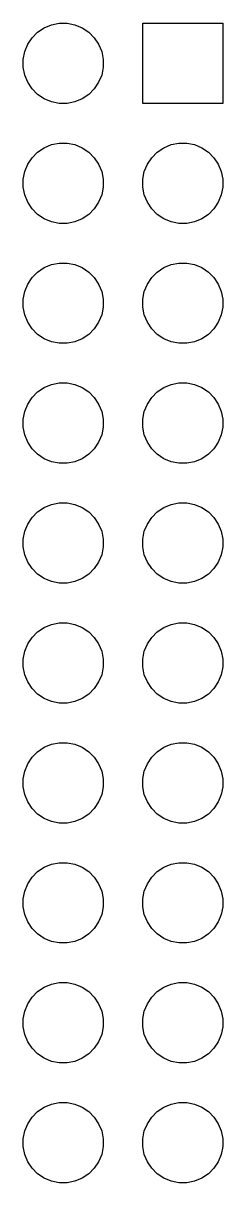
# Model space of a CAD drawing. Extents: x -21.7 to 6.2, y -6.5 to -0.8.
# Drawn here: x 3.807 to 3.973, y -6.473 to -5.507 of the extents above; entities that cross this region are included whole.
import ezdxf

# ---------------------------------------------------------------- set-up
doc = ezdxf.new("R2010")
doc.units = 0
doc.header["$MEASUREMENT"] = 0
doc.layers.add('BLACK', color=7, linetype='Continuous')

msp = doc.modelspace()

# ---------------------------------------------------------------- linework, layer by layer
at = {"layer": 'BLACK', "linetype": 'Continuous'}
for p, q in [((3.81867, -5.51401), (3.82415, -5.51034)), ((3.82415, -5.51034), (3.83024, -5.50782)), ((3.83024, -5.50782), (3.8367, -5.50654)), ((3.8367, -5.50654), (3.8433, -5.50654)), ((3.8433, -5.50654), (3.84976, -5.50782)), ((3.84976, -5.50782), (3.85585, -5.51034)), ((3.85585, -5.51034), (3.86133, -5.51401)), ((3.90654, -5.57346), (3.90654, -5.50654)), ((3.90654, -5.50654), (3.97346, -5.50654)), ((3.97346, -5.50654), (3.97346, -5.57346)), ((3.81034, -5.52415), (3.81401, -5.51867)), ((3.81401, -5.51867), (3.81867, -5.51401)), ((3.86133, -5.51401), (3.86599, -5.51867)), ((3.86599, -5.51867), (3.86966, -5.52415)), ((3.80654, -5.5367), (3.80782, -5.53024)), ((3.80782, -5.53024), (3.81034, -5.52415)), ((3.86966, -5.52415), (3.87218, -5.53024)), ((3.87218, -5.53024), (3.87346, -5.5367)), ((3.80654, -5.5433), (3.80654, -5.5367)), ((3.87346, -5.5367), (3.87346, -5.5433)), ((3.80782, -5.54976), (3.80654, -5.5433)), ((3.81034, -5.55585), (3.80782, -5.54976)), ((3.87218, -5.54976), (3.86966, -5.55585)), ((3.87346, -5.5433), (3.87218, -5.54976)), ((3.81401, -5.56133), (3.81034, -5.55585)), ((3.86966, -5.55585), (3.86599, -5.56133)), ((3.81867, -5.56599), (3.81401, -5.56133)), ((3.82415, -5.56966), (3.81867, -5.56599)), ((3.86133, -5.56599), (3.85585, -5.56966)), ((3.86599, -5.56133), (3.86133, -5.56599)), ((3.83024, -5.57218), (3.82415, -5.56966)), ((3.8367, -5.57346), (3.83024, -5.57218)), ((3.8433, -5.57346), (3.8367, -5.57346)), ((3.84976, -5.57218), (3.8433, -5.57346)), ((3.85585, -5.56966), (3.84976, -5.57218)), ((3.97346, -5.57346), (3.90654, -5.57346)), ((3.82415, -5.61034), (3.83024, -5.60782)), ((3.83024, -5.60782), (3.8367, -5.60654)), ((3.8367, -5.60654), (3.8433, -5.60654)), ((3.8433, -5.60654), (3.84976, -5.60782)), ((3.84976, -5.60782), (3.85585, -5.61034)), ((3.92415, -5.61034), (3.93024, -5.60782)), ((3.93024, -5.60782), (3.9367, -5.60654)), ((3.9367, -5.60654), (3.9433, -5.60654)), ((3.9433, -5.60654), (3.94976, -5.60782)), ((3.94976, -5.60782), (3.95585, -5.61034)), ((3.81401, -5.61867), (3.81867, -5.61401)), ((3.81867, -5.61401), (3.82415, -5.61034)), ((3.85585, -5.61034), (3.86133, -5.61401)), ((3.86133, -5.61401), (3.86599, -5.61867)), ((3.91401, -5.61867), (3.91867, -5.61401)), ((3.91867, -5.61401), (3.92415, -5.61034)), ((3.95585, -5.61034), (3.96133, -5.61401)), ((3.96133, -5.61401), (3.96599, -5.61867)), ((3.80782, -5.63024), (3.81034, -5.62415)), ((3.81034, -5.62415), (3.81401, -5.61867)), ((3.86599, -5.61867), (3.86966, -5.62415)), ((3.86966, -5.62415), (3.87218, -5.63024)), ((3.90782, -5.63024), (3.91034, -5.62415)), ((3.91034, -5.62415), (3.91401, -5.61867)), ((3.96599, -5.61867), (3.96966, -5.62415)), ((3.96966, -5.62415), (3.97218, -5.63024)), ((3.80654, -5.6367), (3.80782, -5.63024)), ((3.80654, -5.6433), (3.80654, -5.6367)), ((3.87218, -5.63024), (3.87346, -5.6367)), ((3.87346, -5.6367), (3.87346, -5.6433)), ((3.90654, -5.6367), (3.90782, -5.63024)), ((3.90654, -5.6433), (3.90654, -5.6367)), ((3.97218, -5.63024), (3.97346, -5.6367)), ((3.97346, -5.6367), (3.97346, -5.6433)), ((3.80782, -5.64976), (3.80654, -5.6433)), ((3.87346, -5.6433), (3.87218, -5.64976)), ((3.90782, -5.64976), (3.90654, -5.6433)), ((3.97346, -5.6433), (3.97218, -5.64976)), ((3.81034, -5.65585), (3.80782, -5.64976)), ((3.81401, -5.66133), (3.81034, -5.65585)), ((3.86966, -5.65585), (3.86599, -5.66133)), ((3.87218, -5.64976), (3.86966, -5.65585)), ((3.91034, -5.65585), (3.90782, -5.64976)), ((3.91401, -5.66133), (3.91034, -5.65585)), ((3.96966, -5.65585), (3.96599, -5.66133)), ((3.97218, -5.64976), (3.96966, -5.65585)), ((3.81867, -5.66599), (3.81401, -5.66133)), ((3.82415, -5.66966), (3.81867, -5.66599)), ((3.86133, -5.66599), (3.85585, -5.66966)), ((3.86599, -5.66133), (3.86133, -5.66599)), ((3.91867, -5.66599), (3.91401, -5.66133)), ((3.92415, -5.66966), (3.91867, -5.66599)), ((3.96133, -5.66599), (3.95585, -5.66966)), ((3.96599, -5.66133), (3.96133, -5.66599)), ((3.83024, -5.67218), (3.82415, -5.66966)), ((3.8367, -5.67346), (3.83024, -5.67218)), ((3.8433, -5.67346), (3.8367, -5.67346)), ((3.84976, -5.67218), (3.8433, -5.67346)), ((3.85585, -5.66966), (3.84976, -5.67218)), ((3.93024, -5.67218), (3.92415, -5.66966)), ((3.9367, -5.67346), (3.93024, -5.67218)), ((3.9433, -5.67346), (3.9367, -5.67346)), ((3.94976, -5.67218), (3.9433, -5.67346)), ((3.95585, -5.66966), (3.94976, -5.67218)), ((3.81401, -5.71867), (3.81867, -5.71401)), ((3.81867, -5.71401), (3.82415, -5.71034)), ((3.82415, -5.71034), (3.83024, -5.70782)), ((3.83024, -5.70782), (3.8367, -5.70654)), ((3.8367, -5.70654), (3.8433, -5.70654)), ((3.8433, -5.70654), (3.84976, -5.70782)), ((3.84976, -5.70782), (3.85585, -5.71034)), ((3.85585, -5.71034), (3.86133, -5.71401)), ((3.86133, -5.71401), (3.86599, -5.71867)), ((3.91401, -5.71867), (3.91867, -5.71401)), ((3.91867, -5.71401), (3.92415, -5.71034)), ((3.92415, -5.71034), (3.93024, -5.70782)), ((3.93024, -5.70782), (3.9367, -5.70654)), ((3.9367, -5.70654), (3.9433, -5.70654)), ((3.9433, -5.70654), (3.94976, -5.70782)), ((3.94976, -5.70782), (3.95585, -5.71034)), ((3.95585, -5.71034), (3.96133, -5.71401)), ((3.96133, -5.71401), (3.96599, -5.71867)), ((3.80782, -5.73024), (3.81034, -5.72415)), ((3.81034, -5.72415), (3.81401, -5.71867)), ((3.86599, -5.71867), (3.86966, -5.72415)), ((3.86966, -5.72415), (3.87218, -5.73024)), ((3.90782, -5.73024), (3.91034, -5.72415)), ((3.91034, -5.72415), (3.91401, -5.71867)), ((3.96599, -5.71867), (3.96966, -5.72415)), ((3.96966, -5.72415), (3.97218, -5.73024)), ((3.80654, -5.7367), (3.80782, -5.73024)), ((3.87218, -5.73024), (3.87346, -5.7367)), ((3.90654, -5.7367), (3.90782, -5.73024)), ((3.97218, -5.73024), (3.97346, -5.7367)), ((3.80654, -5.7433), (3.80654, -5.7367)), ((3.80782, -5.74976), (3.80654, -5.7433)), ((3.87346, -5.7433), (3.87218, -5.74976)), ((3.87346, -5.7367), (3.87346, -5.7433)), ((3.90654, -5.7433), (3.90654, -5.7367)), ((3.90782, -5.74976), (3.90654, -5.7433)), ((3.97346, -5.7433), (3.97218, -5.74976)), ((3.97346, -5.7367), (3.97346, -5.7433)), ((3.81034, -5.75585), (3.80782, -5.74976)), ((3.87218, -5.74976), (3.86966, -5.75585)), ((3.91034, -5.75585), (3.90782, -5.74976)), ((3.97218, -5.74976), (3.96966, -5.75585)), ((3.81401, -5.76133), (3.81034, -5.75585)), ((3.81867, -5.76599), (3.81401, -5.76133)), ((3.86599, -5.76133), (3.86133, -5.76599)), ((3.86966, -5.75585), (3.86599, -5.76133)), ((3.91401, -5.76133), (3.91034, -5.75585)), ((3.91867, -5.76599), (3.91401, -5.76133)), ((3.96599, -5.76133), (3.96133, -5.76599)), ((3.96966, -5.75585), (3.96599, -5.76133)), ((3.82415, -5.76966), (3.81867, -5.76599)), ((3.83024, -5.77218), (3.82415, -5.76966)), ((3.8367, -5.77346), (3.83024, -5.77218)), ((3.84976, -5.77218), (3.8433, -5.77346)), ((3.85585, -5.76966), (3.84976, -5.77218)), ((3.86133, -5.76599), (3.85585, -5.76966)), ((3.92415, -5.76966), (3.91867, -5.76599)), ((3.93024, -5.77218), (3.92415, -5.76966)), ((3.9367, -5.77346), (3.93024, -5.77218)), ((3.94976, -5.77218), (3.9433, -5.77346)), ((3.95585, -5.76966), (3.94976, -5.77218)), ((3.96133, -5.76599), (3.95585, -5.76966)), ((3.8433, -5.77346), (3.8367, -5.77346)), ((3.9433, -5.77346), (3.9367, -5.77346)), ((3.81867, -5.81401), (3.82415, -5.81034)), ((3.82415, -5.81034), (3.83024, -5.80782)), ((3.83024, -5.80782), (3.8367, -5.80654)), ((3.8367, -5.80654), (3.8433, -5.80654)), ((3.8433, -5.80654), (3.84976, -5.80782)), ((3.84976, -5.80782), (3.85585, -5.81034)), ((3.85585, -5.81034), (3.86133, -5.81401)), ((3.91867, -5.81401), (3.92415, -5.81034)), ((3.92415, -5.81034), (3.93024, -5.80782)), ((3.93024, -5.80782), (3.9367, -5.80654)), ((3.9367, -5.80654), (3.9433, -5.80654)), ((3.9433, -5.80654), (3.94976, -5.80782)), ((3.94976, -5.80782), (3.95585, -5.81034)), ((3.95585, -5.81034), (3.96133, -5.81401)), ((3.81034, -5.82415), (3.81401, -5.81867)), ((3.81401, -5.81867), (3.81867, -5.81401)), ((3.86133, -5.81401), (3.86599, -5.81867)), ((3.86599, -5.81867), (3.86966, -5.82415)), ((3.91034, -5.82415), (3.91401, -5.81867)), ((3.91401, -5.81867), (3.91867, -5.81401)), ((3.96133, -5.81401), (3.96599, -5.81867)), ((3.96599, -5.81867), (3.96966, -5.82415)), ((3.80654, -5.8367), (3.80782, -5.83024)), ((3.80782, -5.83024), (3.81034, -5.82415)), ((3.86966, -5.82415), (3.87218, -5.83024)), ((3.87218, -5.83024), (3.87346, -5.8367)), ((3.90654, -5.8367), (3.90782, -5.83024)), ((3.90782, -5.83024), (3.91034, -5.82415)), ((3.96966, -5.82415), (3.97218, -5.83024)), ((3.97218, -5.83024), (3.97346, -5.8367)), ((3.80654, -5.8433), (3.80654, -5.8367)), ((3.87346, -5.8367), (3.87346, -5.8433)), ((3.90654, -5.8433), (3.90654, -5.8367)), ((3.97346, -5.8367), (3.97346, -5.8433)), ((3.80782, -5.84976), (3.80654, -5.8433)), ((3.81034, -5.85585), (3.80782, -5.84976)), ((3.87218, -5.84976), (3.86966, -5.85585)), ((3.87346, -5.8433), (3.87218, -5.84976)), ((3.90782, -5.84976), (3.90654, -5.8433)), ((3.91034, -5.85585), (3.90782, -5.84976)), ((3.97218, -5.84976), (3.96966, -5.85585)), ((3.97346, -5.8433), (3.97218, -5.84976)), ((3.81401, -5.86133), (3.81034, -5.85585)), ((3.86966, -5.85585), (3.86599, -5.86133)), ((3.91401, -5.86133), (3.91034, -5.85585)), ((3.96966, -5.85585), (3.96599, -5.86133)), ((3.81867, -5.86599), (3.81401, -5.86133)), ((3.82415, -5.86966), (3.81867, -5.86599)), ((3.86133, -5.86599), (3.85585, -5.86966)), ((3.86599, -5.86133), (3.86133, -5.86599)), ((3.91867, -5.86599), (3.91401, -5.86133)), ((3.92415, -5.86966), (3.91867, -5.86599)), ((3.96133, -5.86599), (3.95585, -5.86966)), ((3.96599, -5.86133), (3.96133, -5.86599)), ((3.83024, -5.87218), (3.82415, -5.86966)), ((3.8367, -5.87346), (3.83024, -5.87218)), ((3.8433, -5.87346), (3.8367, -5.87346)), ((3.84976, -5.87218), (3.8433, -5.87346)), ((3.85585, -5.86966), (3.84976, -5.87218)), ((3.93024, -5.87218), (3.92415, -5.86966)), ((3.9367, -5.87346), (3.93024, -5.87218)), ((3.9433, -5.87346), (3.9367, -5.87346)), ((3.94976, -5.87218), (3.9433, -5.87346)), ((3.95585, -5.86966), (3.94976, -5.87218)), ((3.82415, -5.91034), (3.83024, -5.90782)), ((3.83024, -5.90782), (3.8367, -5.90654)), ((3.8367, -5.90654), (3.8433, -5.90654)), ((3.8433, -5.90654), (3.84976, -5.90782)), ((3.84976, -5.90782), (3.85585, -5.91034)), ((3.92415, -5.91034), (3.93024, -5.90782)), ((3.93024, -5.90782), (3.9367, -5.90654)), ((3.9367, -5.90654), (3.9433, -5.90654)), ((3.9433, -5.90654), (3.94976, -5.90782)), ((3.94976, -5.90782), (3.95585, -5.91034)), ((3.81401, -5.91867), (3.81867, -5.91401)), ((3.81867, -5.91401), (3.82415, -5.91034)), ((3.85585, -5.91034), (3.86133, -5.91401)), ((3.86133, -5.91401), (3.86599, -5.91867)), ((3.91401, -5.91867), (3.91867, -5.91401)), ((3.91867, -5.91401), (3.92415, -5.91034)), ((3.95585, -5.91034), (3.96133, -5.91401)), ((3.96133, -5.91401), (3.96599, -5.91867)), ((3.80782, -5.93024), (3.81034, -5.92415)), ((3.81034, -5.92415), (3.81401, -5.91867)), ((3.86599, -5.91867), (3.86966, -5.92415)), ((3.86966, -5.92415), (3.87218, -5.93024)), ((3.90782, -5.93024), (3.91034, -5.92415)), ((3.91034, -5.92415), (3.91401, -5.91867)), ((3.96599, -5.91867), (3.96966, -5.92415)), ((3.96966, -5.92415), (3.97218, -5.93024)), ((3.80654, -5.9367), (3.80782, -5.93024)), ((3.80654, -5.9433), (3.80654, -5.9367)), ((3.87218, -5.93024), (3.87346, -5.9367)), ((3.87346, -5.9367), (3.87346, -5.9433)), ((3.90654, -5.9367), (3.90782, -5.93024)), ((3.90654, -5.9433), (3.90654, -5.9367)), ((3.97218, -5.93024), (3.97346, -5.9367)), ((3.97346, -5.9367), (3.97346, -5.9433)), ((3.80782, -5.94976), (3.80654, -5.9433)), ((3.87346, -5.9433), (3.87218, -5.94976)), ((3.90782, -5.94976), (3.90654, -5.9433)), ((3.97346, -5.9433), (3.97218, -5.94976)), ((3.81034, -5.95585), (3.80782, -5.94976)), ((3.81401, -5.96133), (3.81034, -5.95585)), ((3.86966, -5.95585), (3.86599, -5.96133)), ((3.87218, -5.94976), (3.86966, -5.95585)), ((3.91034, -5.95585), (3.90782, -5.94976)), ((3.91401, -5.96133), (3.91034, -5.95585)), ((3.96966, -5.95585), (3.96599, -5.96133)), ((3.97218, -5.94976), (3.96966, -5.95585)), ((3.81867, -5.96599), (3.81401, -5.96133)), ((3.86599, -5.96133), (3.86133, -5.96599)), ((3.91867, -5.96599), (3.91401, -5.96133)), ((3.96599, -5.96133), (3.96133, -5.96599)), ((3.82415, -5.96966), (3.81867, -5.96599)), ((3.83024, -5.97218), (3.82415, -5.96966)), ((3.8367, -5.97346), (3.83024, -5.97218)), ((3.8433, -5.97346), (3.8367, -5.97346)), ((3.84976, -5.97218), (3.8433, -5.97346)), ((3.85585, -5.96966), (3.84976, -5.97218)), ((3.86133, -5.96599), (3.85585, -5.96966)), ((3.92415, -5.96966), (3.91867, -5.96599)), ((3.93024, -5.97218), (3.92415, -5.96966)), ((3.9367, -5.97346), (3.93024, -5.97218)), ((3.9433, -5.97346), (3.9367, -5.97346)), ((3.94976, -5.97218), (3.9433, -5.97346)), ((3.95585, -5.96966), (3.94976, -5.97218)), ((3.96133, -5.96599), (3.95585, -5.96966)), ((3.81401, -6.01867), (3.81867, -6.01401)), ((3.81867, -6.01401), (3.82415, -6.01034)), ((3.82415, -6.01034), (3.83024, -6.00782)), ((3.83024, -6.00782), (3.8367, -6.00654)), ((3.8367, -6.00654), (3.8433, -6.00654)), ((3.8433, -6.00654), (3.84976, -6.00782)), ((3.84976, -6.00782), (3.85585, -6.01034)), ((3.85585, -6.01034), (3.86133, -6.01401)), ((3.86133, -6.01401), (3.86599, -6.01867)), ((3.91401, -6.01867), (3.91867, -6.01401)), ((3.91867, -6.01401), (3.92415, -6.01034)), ((3.92415, -6.01034), (3.93024, -6.00782)), ((3.93024, -6.00782), (3.9367, -6.00654)), ((3.9367, -6.00654), (3.9433, -6.00654)), ((3.9433, -6.00654), (3.94976, -6.00782)), ((3.94976, -6.00782), (3.95585, -6.01034)), ((3.95585, -6.01034), (3.96133, -6.01401)), ((3.96133, -6.01401), (3.96599, -6.01867)), ((3.81034, -6.02415), (3.81401, -6.01867)), ((3.86599, -6.01867), (3.86966, -6.02415)), ((3.91034, -6.02415), (3.91401, -6.01867)), ((3.96599, -6.01867), (3.96966, -6.02415)), ((3.80654, -6.0367), (3.80782, -6.03024)), ((3.80782, -6.03024), (3.81034, -6.02415)), ((3.86966, -6.02415), (3.87218, -6.03024)), ((3.87218, -6.03024), (3.87346, -6.0367)), ((3.90654, -6.0367), (3.90782, -6.03024)), ((3.90782, -6.03024), (3.91034, -6.02415)), ((3.96966, -6.02415), (3.97218, -6.03024)), ((3.97218, -6.03024), (3.97346, -6.0367)), ((3.80654, -6.0433), (3.80654, -6.0367)), ((3.87346, -6.0367), (3.87346, -6.0433)), ((3.90654, -6.0433), (3.90654, -6.0367)), ((3.97346, -6.0367), (3.97346, -6.0433)), ((3.80782, -6.04976), (3.80654, -6.0433)), ((3.81034, -6.05585), (3.80782, -6.04976)), ((3.87218, -6.04976), (3.86966, -6.05585)), ((3.87346, -6.0433), (3.87218, -6.04976)), ((3.90782, -6.04976), (3.90654, -6.0433)), ((3.91034, -6.05585), (3.90782, -6.04976)), ((3.97218, -6.04976), (3.96966, -6.05585)), ((3.97346, -6.0433), (3.97218, -6.04976)), ((3.81401, -6.06133), (3.81034, -6.05585)), ((3.81867, -6.06599), (3.81401, -6.06133)), ((3.86599, -6.06133), (3.86133, -6.06599)), ((3.86966, -6.05585), (3.86599, -6.06133)), ((3.91401, -6.06133), (3.91034, -6.05585)), ((3.91867, -6.06599), (3.91401, -6.06133)), ((3.96599, -6.06133), (3.96133, -6.06599)), ((3.96966, -6.05585), (3.96599, -6.06133)), ((3.82415, -6.06966), (3.81867, -6.06599)), ((3.83024, -6.07218), (3.82415, -6.06966)), ((3.8367, -6.07346), (3.83024, -6.07218)), ((3.84976, -6.07218), (3.8433, -6.07346)), ((3.85585, -6.06966), (3.84976, -6.07218)), ((3.86133, -6.06599), (3.85585, -6.06966)), ((3.92415, -6.06966), (3.91867, -6.06599)), ((3.93024, -6.07218), (3.92415, -6.06966)), ((3.9367, -6.07346), (3.93024, -6.07218)), ((3.94976, -6.07218), (3.9433, -6.07346)), ((3.95585, -6.06966), (3.94976, -6.07218)), ((3.96133, -6.06599), (3.95585, -6.06966)), ((3.8433, -6.07346), (3.8367, -6.07346)), ((3.9433, -6.07346), (3.9367, -6.07346)), ((3.81867, -6.11401), (3.82415, -6.11034)), ((3.82415, -6.11034), (3.83024, -6.10782)), ((3.83024, -6.10782), (3.8367, -6.10654)), ((3.8367, -6.10654), (3.8433, -6.10654)), ((3.8433, -6.10654), (3.84976, -6.10782)), ((3.84976, -6.10782), (3.85585, -6.11034)), ((3.85585, -6.11034), (3.86133, -6.11401)), ((3.91867, -6.11401), (3.92415, -6.11034)), ((3.92415, -6.11034), (3.93024, -6.10782)), ((3.93024, -6.10782), (3.9367, -6.10654)), ((3.9367, -6.10654), (3.9433, -6.10654)), ((3.9433, -6.10654), (3.94976, -6.10782)), ((3.94976, -6.10782), (3.95585, -6.11034)), ((3.95585, -6.11034), (3.96133, -6.11401)), ((3.81034, -6.12415), (3.81401, -6.11867)), ((3.81401, -6.11867), (3.81867, -6.11401)), ((3.86133, -6.11401), (3.86599, -6.11867)), ((3.86599, -6.11867), (3.86966, -6.12415)), ((3.91034, -6.12415), (3.91401, -6.11867)), ((3.91401, -6.11867), (3.91867, -6.11401)), ((3.96133, -6.11401), (3.96599, -6.11867)), ((3.96599, -6.11867), (3.96966, -6.12415)), ((3.80654, -6.1367), (3.80782, -6.13024)), ((3.80782, -6.13024), (3.81034, -6.12415)), ((3.86966, -6.12415), (3.87218, -6.13024)), ((3.87218, -6.13024), (3.87346, -6.1367)), ((3.90654, -6.1367), (3.90782, -6.13024)), ((3.90782, -6.13024), (3.91034, -6.12415)), ((3.96966, -6.12415), (3.97218, -6.13024)), ((3.97218, -6.13024), (3.97346, -6.1367)), ((3.80654, -6.1433), (3.80654, -6.1367)), ((3.87346, -6.1367), (3.87346, -6.1433)), ((3.90654, -6.1433), (3.90654, -6.1367)), ((3.97346, -6.1367), (3.97346, -6.1433)), ((3.80782, -6.14976), (3.80654, -6.1433)), ((3.87346, -6.1433), (3.87218, -6.14976)), ((3.90782, -6.14976), (3.90654, -6.1433)), ((3.97346, -6.1433), (3.97218, -6.14976)), ((3.81034, -6.15585), (3.80782, -6.14976)), ((3.81401, -6.16133), (3.81034, -6.15585)), ((3.86966, -6.15585), (3.86599, -6.16133)), ((3.87218, -6.14976), (3.86966, -6.15585)), ((3.91034, -6.15585), (3.90782, -6.14976)), ((3.91401, -6.16133), (3.91034, -6.15585)), ((3.96966, -6.15585), (3.96599, -6.16133)), ((3.97218, -6.14976), (3.96966, -6.15585)), ((3.81867, -6.16599), (3.81401, -6.16133)), ((3.82415, -6.16966), (3.81867, -6.16599)), ((3.86133, -6.16599), (3.85585, -6.16966)), ((3.86599, -6.16133), (3.86133, -6.16599)), ((3.91867, -6.16599), (3.91401, -6.16133)), ((3.92415, -6.16966), (3.91867, -6.16599)), ((3.96133, -6.16599), (3.95585, -6.16966)), ((3.96599, -6.16133), (3.96133, -6.16599)), ((3.83024, -6.17218), (3.82415, -6.16966)), ((3.8367, -6.17346), (3.83024, -6.17218)), ((3.8433, -6.17346), (3.8367, -6.17346)), ((3.84976, -6.17218), (3.8433, -6.17346)), ((3.85585, -6.16966), (3.84976, -6.17218)), ((3.93024, -6.17218), (3.92415, -6.16966)), ((3.9367, -6.17346), (3.93024, -6.17218)), ((3.9433, -6.17346), (3.9367, -6.17346)), ((3.94976, -6.17218), (3.9433, -6.17346)), ((3.95585, -6.16966), (3.94976, -6.17218)), ((3.83024, -6.20782), (3.8367, -6.20654)), ((3.8367, -6.20654), (3.8433, -6.20654)), ((3.8433, -6.20654), (3.84976, -6.20782)), ((3.93024, -6.20782), (3.9367, -6.20654)), ((3.9367, -6.20654), (3.9433, -6.20654)), ((3.9433, -6.20654), (3.94976, -6.20782)), ((3.81401, -6.21867), (3.81867, -6.21401)), ((3.81867, -6.21401), (3.82415, -6.21034)), ((3.82415, -6.21034), (3.83024, -6.20782)), ((3.84976, -6.20782), (3.85585, -6.21034)), ((3.85585, -6.21034), (3.86133, -6.21401)), ((3.86133, -6.21401), (3.86599, -6.21867)), ((3.91401, -6.21867), (3.91867, -6.21401)), ((3.91867, -6.21401), (3.92415, -6.21034)), ((3.92415, -6.21034), (3.93024, -6.20782)), ((3.94976, -6.20782), (3.95585, -6.21034)), ((3.95585, -6.21034), (3.96133, -6.21401)), ((3.96133, -6.21401), (3.96599, -6.21867)), ((3.80782, -6.23024), (3.81034, -6.22415)), ((3.81034, -6.22415), (3.81401, -6.21867)), ((3.86599, -6.21867), (3.86966, -6.22415)), ((3.86966, -6.22415), (3.87218, -6.23024)), ((3.90782, -6.23024), (3.91034, -6.22415)), ((3.91034, -6.22415), (3.91401, -6.21867)), ((3.96599, -6.21867), (3.96966, -6.22415)), ((3.96966, -6.22415), (3.97218, -6.23024)), ((3.80654, -6.2367), (3.80782, -6.23024)), ((3.87218, -6.23024), (3.87346, -6.2367)), ((3.90654, -6.2367), (3.90782, -6.23024)), ((3.97218, -6.23024), (3.97346, -6.2367)), ((3.80654, -6.2433), (3.80654, -6.2367)), ((3.80782, -6.24976), (3.80654, -6.2433)), ((3.87346, -6.2433), (3.87218, -6.24976)), ((3.87346, -6.2367), (3.87346, -6.2433)), ((3.90654, -6.2433), (3.90654, -6.2367)), ((3.90782, -6.24976), (3.90654, -6.2433)), ((3.97346, -6.2433), (3.97218, -6.24976)), ((3.97346, -6.2367), (3.97346, -6.2433)), ((3.81034, -6.25585), (3.80782, -6.24976)), ((3.81401, -6.26133), (3.81034, -6.25585)), ((3.86966, -6.25585), (3.86599, -6.26133)), ((3.87218, -6.24976), (3.86966, -6.25585)), ((3.91034, -6.25585), (3.90782, -6.24976)), ((3.91401, -6.26133), (3.91034, -6.25585)), ((3.96966, -6.25585), (3.96599, -6.26133)), ((3.97218, -6.24976), (3.96966, -6.25585)), ((3.81867, -6.26599), (3.81401, -6.26133)), ((3.86599, -6.26133), (3.86133, -6.26599)), ((3.91867, -6.26599), (3.91401, -6.26133)), ((3.96599, -6.26133), (3.96133, -6.26599)), ((3.82415, -6.26966), (3.81867, -6.26599)), ((3.83024, -6.27218), (3.82415, -6.26966)), ((3.8367, -6.27346), (3.83024, -6.27218)), ((3.8433, -6.27346), (3.8367, -6.27346)), ((3.84976, -6.27218), (3.8433, -6.27346)), ((3.85585, -6.26966), (3.84976, -6.27218)), ((3.86133, -6.26599), (3.85585, -6.26966)), ((3.92415, -6.26966), (3.91867, -6.26599)), ((3.93024, -6.27218), (3.92415, -6.26966)), ((3.9367, -6.27346), (3.93024, -6.27218)), ((3.9433, -6.27346), (3.9367, -6.27346)), ((3.94976, -6.27218), (3.9433, -6.27346)), ((3.95585, -6.26966), (3.94976, -6.27218)), ((3.96133, -6.26599), (3.95585, -6.26966)), ((3.81867, -6.31401), (3.82415, -6.31034)), ((3.82415, -6.31034), (3.83024, -6.30782)), ((3.83024, -6.30782), (3.8367, -6.30654)), ((3.8367, -6.30654), (3.8433, -6.30654)), ((3.8433, -6.30654), (3.84976, -6.30782)), ((3.84976, -6.30782), (3.85585, -6.31034)), ((3.85585, -6.31034), (3.86133, -6.31401)), ((3.91867, -6.31401), (3.92415, -6.31034)), ((3.92415, -6.31034), (3.93024, -6.30782)), ((3.93024, -6.30782), (3.9367, -6.30654)), ((3.9367, -6.30654), (3.9433, -6.30654)), ((3.9433, -6.30654), (3.94976, -6.30782)), ((3.94976, -6.30782), (3.95585, -6.31034)), ((3.95585, -6.31034), (3.96133, -6.31401)), ((3.81034, -6.32415), (3.81401, -6.31867)), ((3.81401, -6.31867), (3.81867, -6.31401)), ((3.86133, -6.31401), (3.86599, -6.31867)), ((3.86599, -6.31867), (3.86966, -6.32415)), ((3.91034, -6.32415), (3.91401, -6.31867)), ((3.91401, -6.31867), (3.91867, -6.31401)), ((3.96133, -6.31401), (3.96599, -6.31867)), ((3.96599, -6.31867), (3.96966, -6.32415)), ((3.80654, -6.3367), (3.80782, -6.33024)), ((3.80782, -6.33024), (3.81034, -6.32415)), ((3.86966, -6.32415), (3.87218, -6.33024)), ((3.87218, -6.33024), (3.87346, -6.3367)), ((3.90654, -6.3367), (3.90782, -6.33024)), ((3.90782, -6.33024), (3.91034, -6.32415)), ((3.96966, -6.32415), (3.97218, -6.33024)), ((3.97218, -6.33024), (3.97346, -6.3367)), ((3.80654, -6.3433), (3.80654, -6.3367)), ((3.87346, -6.3367), (3.87346, -6.3433)), ((3.90654, -6.3433), (3.90654, -6.3367)), ((3.97346, -6.3367), (3.97346, -6.3433)), ((3.80782, -6.34976), (3.80654, -6.3433)), ((3.81034, -6.35585), (3.80782, -6.34976)), ((3.87218, -6.34976), (3.86966, -6.35585)), ((3.87346, -6.3433), (3.87218, -6.34976)), ((3.90782, -6.34976), (3.90654, -6.3433)), ((3.91034, -6.35585), (3.90782, -6.34976)), ((3.97218, -6.34976), (3.96966, -6.35585)), ((3.97346, -6.3433), (3.97218, -6.34976)), ((3.81401, -6.36133), (3.81034, -6.35585)), ((3.81867, -6.36599), (3.81401, -6.36133)), ((3.86599, -6.36133), (3.86133, -6.36599)), ((3.86966, -6.35585), (3.86599, -6.36133)), ((3.91401, -6.36133), (3.91034, -6.35585)), ((3.91867, -6.36599), (3.91401, -6.36133)), ((3.96599, -6.36133), (3.96133, -6.36599)), ((3.96966, -6.35585), (3.96599, -6.36133)), ((3.82415, -6.36966), (3.81867, -6.36599)), ((3.83024, -6.37218), (3.82415, -6.36966)), ((3.85585, -6.36966), (3.84976, -6.37218)), ((3.86133, -6.36599), (3.85585, -6.36966)), ((3.92415, -6.36966), (3.91867, -6.36599)), ((3.93024, -6.37218), (3.92415, -6.36966)), ((3.95585, -6.36966), (3.94976, -6.37218)), ((3.96133, -6.36599), (3.95585, -6.36966)), ((3.8367, -6.37346), (3.83024, -6.37218)), ((3.8433, -6.37346), (3.8367, -6.37346)), ((3.84976, -6.37218), (3.8433, -6.37346)), ((3.9367, -6.37346), (3.93024, -6.37218)), ((3.9433, -6.37346), (3.9367, -6.37346)), ((3.94976, -6.37218), (3.9433, -6.37346)), ((3.81867, -6.41401), (3.82415, -6.41034)), ((3.82415, -6.41034), (3.83024, -6.40782)), ((3.83024, -6.40782), (3.8367, -6.40654)), ((3.8367, -6.40654), (3.8433, -6.40654)), ((3.8433, -6.40654), (3.84976, -6.40782)), ((3.84976, -6.40782), (3.85585, -6.41034)), ((3.85585, -6.41034), (3.86133, -6.41401)), ((3.91867, -6.41401), (3.92415, -6.41034)), ((3.92415, -6.41034), (3.93024, -6.40782)), ((3.93024, -6.40782), (3.9367, -6.40654)), ((3.9367, -6.40654), (3.9433, -6.40654)), ((3.9433, -6.40654), (3.94976, -6.40782)), ((3.94976, -6.40782), (3.95585, -6.41034)), ((3.95585, -6.41034), (3.96133, -6.41401)), ((3.81034, -6.42415), (3.81401, -6.41867)), ((3.81401, -6.41867), (3.81867, -6.41401)), ((3.86133, -6.41401), (3.86599, -6.41867)), ((3.86599, -6.41867), (3.86966, -6.42415)), ((3.91034, -6.42415), (3.91401, -6.41867)), ((3.91401, -6.41867), (3.91867, -6.41401)), ((3.96133, -6.41401), (3.96599, -6.41867)), ((3.96599, -6.41867), (3.96966, -6.42415)), ((3.80782, -6.43024), (3.81034, -6.42415)), ((3.86966, -6.42415), (3.87218, -6.43024)), ((3.90782, -6.43024), (3.91034, -6.42415)), ((3.96966, -6.42415), (3.97218, -6.43024)), ((3.80654, -6.4367), (3.80782, -6.43024)), ((3.80654, -6.4433), (3.80654, -6.4367)), ((3.87218, -6.43024), (3.87346, -6.4367)), ((3.87346, -6.4367), (3.87346, -6.4433)), ((3.90654, -6.4367), (3.90782, -6.43024)), ((3.90654, -6.4433), (3.90654, -6.4367)), ((3.97218, -6.43024), (3.97346, -6.4367)), ((3.97346, -6.4367), (3.97346, -6.4433)), ((3.80782, -6.44976), (3.80654, -6.4433)), ((3.87346, -6.4433), (3.87218, -6.44976)), ((3.90782, -6.44976), (3.90654, -6.4433)), ((3.97346, -6.4433), (3.97218, -6.44976)), ((3.81034, -6.45585), (3.80782, -6.44976)), ((3.81401, -6.46133), (3.81034, -6.45585)), ((3.86966, -6.45585), (3.86599, -6.46133)), ((3.87218, -6.44976), (3.86966, -6.45585)), ((3.91034, -6.45585), (3.90782, -6.44976)), ((3.91401, -6.46133), (3.91034, -6.45585)), ((3.96966, -6.45585), (3.96599, -6.46133)), ((3.97218, -6.44976), (3.96966, -6.45585)), ((3.81867, -6.46599), (3.81401, -6.46133)), ((3.82415, -6.46966), (3.81867, -6.46599)), ((3.86133, -6.46599), (3.85585, -6.46966)), ((3.86599, -6.46133), (3.86133, -6.46599)), ((3.91867, -6.46599), (3.91401, -6.46133)), ((3.92415, -6.46966), (3.91867, -6.46599)), ((3.96133, -6.46599), (3.95585, -6.46966)), ((3.96599, -6.46133), (3.96133, -6.46599)), ((3.83024, -6.47218), (3.82415, -6.46966)), ((3.8367, -6.47346), (3.83024, -6.47218)), ((3.8433, -6.47346), (3.8367, -6.47346)), ((3.84976, -6.47218), (3.8433, -6.47346)), ((3.85585, -6.46966), (3.84976, -6.47218)), ((3.93024, -6.47218), (3.92415, -6.46966)), ((3.9367, -6.47346), (3.93024, -6.47218)), ((3.9433, -6.47346), (3.9367, -6.47346)), ((3.94976, -6.47218), (3.9433, -6.47346)), ((3.95585, -6.46966), (3.94976, -6.47218))]:
    msp.add_line(p, q, dxfattribs=at)

doc.saveas('drawing.dxf')
